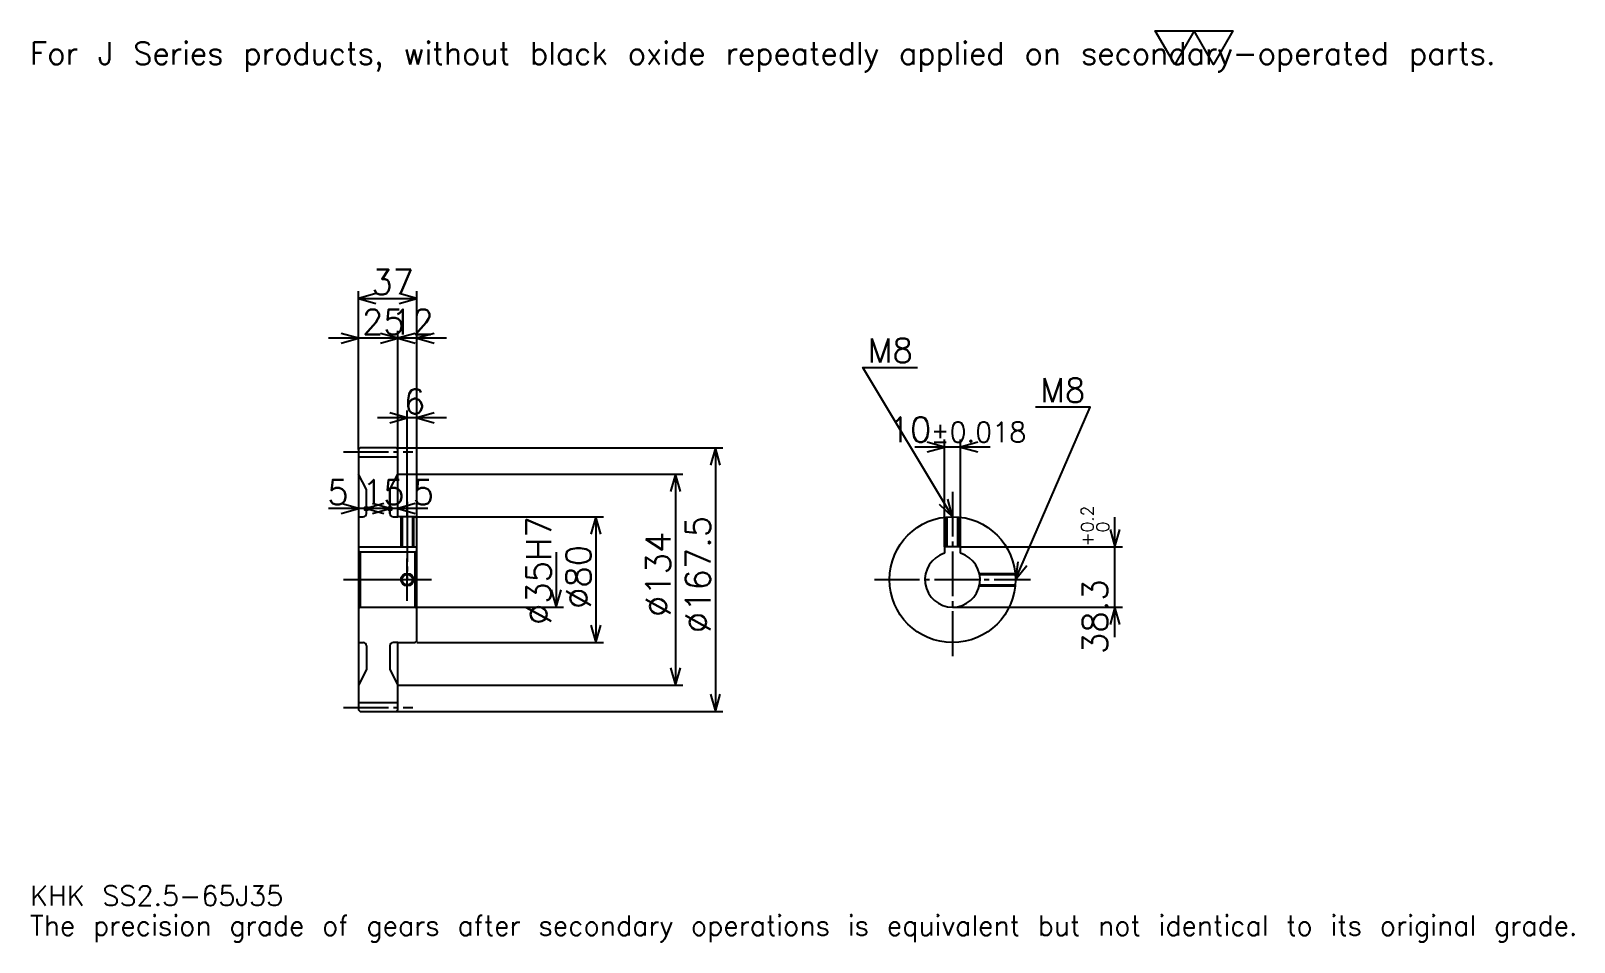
# Model space of a CAD drawing. Extents: x 32 to 1013, y 12 to 591.
import ezdxf

# ---------------------------------------------------------------- set-up
doc = ezdxf.new("R2010")
doc.units = 0
doc.linetypes.add('DASHDOT', pattern=[37.945945, 28.459459, -3.162162, 3.162162, -3.162162])
doc.layers.get('0').update_dxf_attribs({"linetype": 'CONTINUOUS'})
doc.layers.add('DASHDOT', color=6, linetype='DASHDOT')
doc.styles.add('KANJI', font='TXT', dxfattribs={"bigfont": 'BIGFONT'})

msp = doc.modelspace()

# ---------------------------------------------------------------- linework, layer by layer
at = {"color": 5}
for p, q in [((240.324326, 325.655396), (240.324326, 425.263519)), ((277.324341, 325.655396), (277.324341, 425.263519)), ((240.324326, 420.520264), (277.324341, 420.520264)), ((284.297302, 395.222961), (221.351349, 395.222961)), ((296.297302, 395.222961), (246.351349, 395.222961)), ((265.324341, 325.655396), (265.324341, 399.966217)), ((296.297302, 344.628387), (252.351349, 344.628387)), ((271.324341, 325.655396), (271.324341, 349.371643)), ((240.324326, 324.655396), (240.324326, 325.655396)), ((264.324341, 325.655396), (277.324341, 325.655396)), ((265.324341, 324.655396), (265.324341, 325.655396)), ((271.324341, 281.905396), (271.324341, 325.655396)), ((271.324341, 281.905396), (271.324341, 325.655396)), ((277.324341, 325.655396), (471.797302, 325.655396)), ((277.324341, 280.905396), (277.324341, 325.655396)), ((467.054077, 325.655396), (467.054077, 158.155411)), ((641.702698, 326.175659), (593.756775, 326.175659)), ((612.729736, 262.705414), (612.729736, 330.918915)), ((622.729736, 262.705414), (622.729736, 330.918915)), ((265.324341, 308.905396), (277.324341, 308.905396)), ((277.324341, 308.905396), (446.5, 308.905396)), ((441.756775, 308.905396), (441.756775, 174.905411)), ((264.297302, 287.067566), (221.351349, 287.067566)), ((279.297302, 287.067566), (226.351349, 287.067566)), ((284.297302, 287.067566), (241.351349, 287.067566)), ((277.324341, 281.905396), (395.905396, 281.905396)), ((391.16217, 281.905396), (391.16217, 201.905411)), ((720.972961, 205.432434), (720.972961, 281.678375)), ((365.864868, 259.405396), (365.864868, 224.405411)), ((622.729736, 262.705414), (725.716248, 262.705414)), ((277.324341, 224.405411), (370.608093, 224.405411)), ((617.729736, 224.405411), (725.716248, 224.405411)), ((277.324341, 201.905411), (395.905396, 201.905411)), ((265.324341, 174.905411), (277.324341, 174.905411)), ((277.324341, 174.905411), (446.5, 174.905411)), ((264.324341, 158.155411), (277.324341, 158.155411)), ((277.324341, 158.155411), (471.797302, 158.155411))]:
    msp.add_line(p, q, dxfattribs=at)
at = {"color": 4}
for p, q in [((240.324326, 320.030396), (265.324341, 320.030396)), ((260.324341, 299.092346), (260.324341, 283.905396)), ((240.324326, 281.905396), (243.324326, 281.905396)), ((262.324341, 281.905396), (265.324341, 281.905396)), ((240.324326, 262.705414), (277.324341, 262.705414)), ((277.324341, 260.405396), (276.324341, 259.405396)), ((240.324326, 223.405411), (241.324326, 224.405411)), ((277.324341, 223.405411), (276.324341, 224.405411)), ((240.324326, 201.905411), (243.324326, 201.905411)), ((260.324341, 199.905411), (260.324341, 184.71846)), ((265.324341, 201.905411), (262.324341, 201.905411)), ((240.324326, 163.780411), (265.324341, 163.780411))]:
    msp.add_line(p, q, dxfattribs=at)
at = {"color": 7}
msp.add_lwpolyline([(758.918945, 569.189209), (746.586487, 590.56543), (795.91626, 590.56543), (783.583801, 569.189209), (771.251404, 590.56543), (758.918945, 569.189209)], dxfattribs=at)
at = {"color": 5}
for points in [[(251.391891, 423.682434), (240.324326, 420.520264), (251.391891, 417.358124)], [(266.256744, 417.358124), (277.324341, 420.520264), (266.256744, 423.682434)], [(229.25676, 392.060822), (240.324326, 395.222961), (229.25676, 398.385132)], [(254.25676, 392.060822), (265.324341, 395.222961), (254.25676, 398.385132)], [(276.391907, 398.385132), (265.324341, 395.222961), (276.391907, 392.060822)], [(288.391907, 398.385132), (277.324341, 395.222961), (288.391907, 392.060822)], [(617.729736, 281.905396), (560.810791, 376.770264), (595.594604, 376.770264)], [(260.256744, 341.466217), (271.324341, 344.628387), (260.256744, 347.790558)], [(288.391907, 347.790558), (277.324341, 344.628387), (288.391907, 341.466217)], [(657.729736, 241.905411), (705.16217, 351.472961), (670.378357, 351.472961)], [(470.216217, 314.58783), (467.054077, 325.655396), (463.891907, 314.58783)], [(601.66217, 323.013519), (612.729736, 326.175659), (601.66217, 329.33783)], [(633.797302, 329.33783), (622.729736, 326.175659), (633.797302, 323.013519)], [(444.918915, 297.83783), (441.756775, 308.905396), (438.594604, 297.83783)], [(229.25676, 283.905396), (240.324326, 287.067566), (229.25676, 290.229736)], [(245.324326, 287.067566), (244.375671, 288.016235), (246.27298, 288.016235), (246.27298, 286.118927), (244.375671, 286.118927), (244.375671, 288.016235), (245.324326, 287.067566), (246.27298, 286.118927), (246.27298, 288.016235), (245.324326, 287.067566)], [(256.391907, 290.229736), (245.324326, 287.067566), (256.391907, 283.905396)], [(249.25676, 283.905396), (260.324341, 287.067566), (249.25676, 290.229736)], [(260.324341, 287.067566), (259.375671, 288.016235), (261.27298, 288.016235), (261.27298, 286.118927), (259.375671, 286.118927), (259.375671, 288.016235), (260.324341, 287.067566), (261.27298, 286.118927), (261.27298, 288.016235), (260.324341, 287.067566)], [(276.391907, 290.229736), (265.324341, 287.067566), (276.391907, 283.905396)], [(609.323975, 289.76886), (617.729736, 281.905396), (614.747009, 293.022705)], [(394.32431, 270.83783), (391.16217, 281.905396), (388, 270.83783)], [(717.810791, 273.77298), (720.972961, 262.705414), (724.135132, 273.77298)], [(659.22467, 253.318359), (657.729736, 241.905411), (665.028503, 250.805847)], [(362.702698, 235.472977), (365.864868, 224.405411), (369.027039, 235.472977)], [(724.135132, 213.337845), (720.972961, 224.405411), (717.810791, 213.337845)], [(388, 212.972977), (391.16217, 201.905411), (394.32431, 212.972977)], [(438.594604, 185.972977), (441.756775, 174.905411), (444.918915, 185.972977)], [(463.891907, 169.222977), (467.054077, 158.155411), (470.216217, 169.222977)]]:
    msp.add_lwpolyline(points, dxfattribs=at)
at = {"color": 4}
for points in [[(265.324341, 324.655396), (264.324341, 325.655396), (241.324326, 325.655396), (240.324326, 324.655396), (240.324326, 223.405411)], [(240.324326, 223.405411), (240.324326, 159.155411), (241.324326, 158.155411), (264.324341, 158.155411), (265.324341, 159.155411), (265.324341, 201.905411), (276.324341, 201.905411), (277.324341, 202.905411), (277.324341, 280.905396), (276.324341, 281.905396), (265.324341, 281.905396), (265.324341, 324.655396)], [(245.324326, 283.905396), (245.324326, 299.092346), (240.324326, 308.905396)], [(260.324341, 283.905396), (260.324341, 299.092346), (265.324341, 308.905396)], [(267.324341, 281.905396), (267.324341, 262.705414)], [(267.999329, 281.905396), (267.999329, 262.705414)], [(274.649323, 281.905396), (274.649323, 262.705414)], [(275.324341, 281.905396), (275.324341, 262.705414)], [(613.729736, 262.705414), (613.729736, 281.704895)], [(614.404724, 262.705414), (614.404724, 281.766968)], [(621.054749, 262.705414), (621.054749, 281.766968)], [(621.729736, 262.705414), (621.729736, 281.704895)], [(240.324326, 260.405396), (241.324326, 259.405396), (241.324326, 224.405411), (276.324341, 224.405411), (276.324341, 259.405396), (241.324326, 259.405396)], [(622.729736, 258.675934), (622.729736, 262.705414), (612.729736, 262.705414), (612.729736, 258.675934)], [(634.766418, 245.905411), (657.529236, 245.905411)], [(634.91095, 245.230408), (657.591309, 245.230408)], [(634.766418, 237.905411), (657.529236, 237.905411)], [(634.91095, 238.580414), (657.591309, 238.580414)], [(245.324326, 199.905411), (245.324326, 184.71846), (240.324326, 174.905411)], [(260.324341, 199.905411), (260.324341, 184.71846), (265.324341, 174.905411)]]:
    msp.add_lwpolyline(points, dxfattribs=at)
for centre, radius in [((617.729736, 241.905411), 40), ((271.324341, 241.905411), 3.325)]:
    msp.add_circle(centre, radius, dxfattribs=at)
at = {"color": 7}
msp.add_circle((271.324341, 241.905411), 4, dxfattribs=at)
at = {"color": 4}
for centre, radius, start, end in [((243.324326, 283.905396), 2, 270, 0), ((262.324341, 283.905396), 2, 180, 270), ((617.729736, 241.905411), 17.5, 106.601549926, 73.398450074), ((243.324326, 199.905411), 2, 0, 90), ((262.324341, 199.905411), 2, 90, 180)]:
    msp.add_arc(centre, radius, start, end, dxfattribs=at)
at = {"layer": 'DASHDOT', "color": 7}
for p, q in [((230.837845, 323.155396), (274.810822, 323.155396)), ((617.729736, 297.716217), (617.729736, 192.418915)), ((271.324341, 281.905396), (271.324341, 241.905411)), ((230.837845, 241.905411), (286.810822, 241.905411)), ((568.243225, 241.905411), (667.216248, 241.905411)), ((230.837845, 160.655411), (274.810822, 160.655411))]:
    msp.add_line(p, q, dxfattribs=at)
for points in [[(271.324341, 291.391907), (271.324341, 253.218918)], [(271.324341, 228.41893), (271.324341, 255.391891)], [(257.83783, 241.905411), (284.810822, 241.905411)]]:
    msp.add_lwpolyline(points, dxfattribs=at)

# ---------------------------------------------------------------- texts
at = {"color": 7, "style": 'KANJI'}
for s, height, p in [('For J Series products, without black oxide repeatedly applied on secondary-operated parts.', 14.22973, (31.621622, 569.189209)), ('37', 15.810811, (248.547302, 423.049988)), ('25', 15.810811, (242.547302, 397.752686)), ('12', 15.810811, (261.047302, 397.752686)), ('M8', 15.178379, (563.972961, 379.932434)), ('6', 15.810811, (269.185822, 347.158112)), ('M8', 15.178379, (673.540527, 354.635132)), ('10', 15.810811, (577.187683, 329.33783)), ('%%p0.018', 12.648649, (603.906006, 329.33783)), ('5', 15.810811, (220.560806, 289.59729)), ('15', 15.810811, (242.547302, 289.59729)), ('5', 15.810811, (274.810822, 289.59729)), ('KHK SS2.5-65J35', 12.648649, (31.621622, 34.783783)), ('The precision grade of gears after secondary operations is equivalent but not identical to its original grade.', 12.648649, (31.621622, 15.810811))]:
    msp.add_text(s, height=height, dxfattribs=at).set_placement(p)
for s, height, p in [('0.2', 7.905405, (707.375671, 271.932617)), ('%%c35H7', 15.810811, (362.702698, 213.05069)), ('%%c167.5', 15.810811, (463.891907, 207.91217)), ('0', 7.905405, (717.178406, 271.932617)), ('%%c134', 15.810811, (438.594604, 218.189194)), ('+', 7.905405, (707.375671, 263.078583)), ('%%c80', 15.810811, (388, 223.327713)), ('38.3', 15.810811, (716.229736, 194.643127))]:
    msp.add_text(s, height=height, rotation=90, dxfattribs=at).set_placement(p)

doc.saveas('drawing.dxf')
